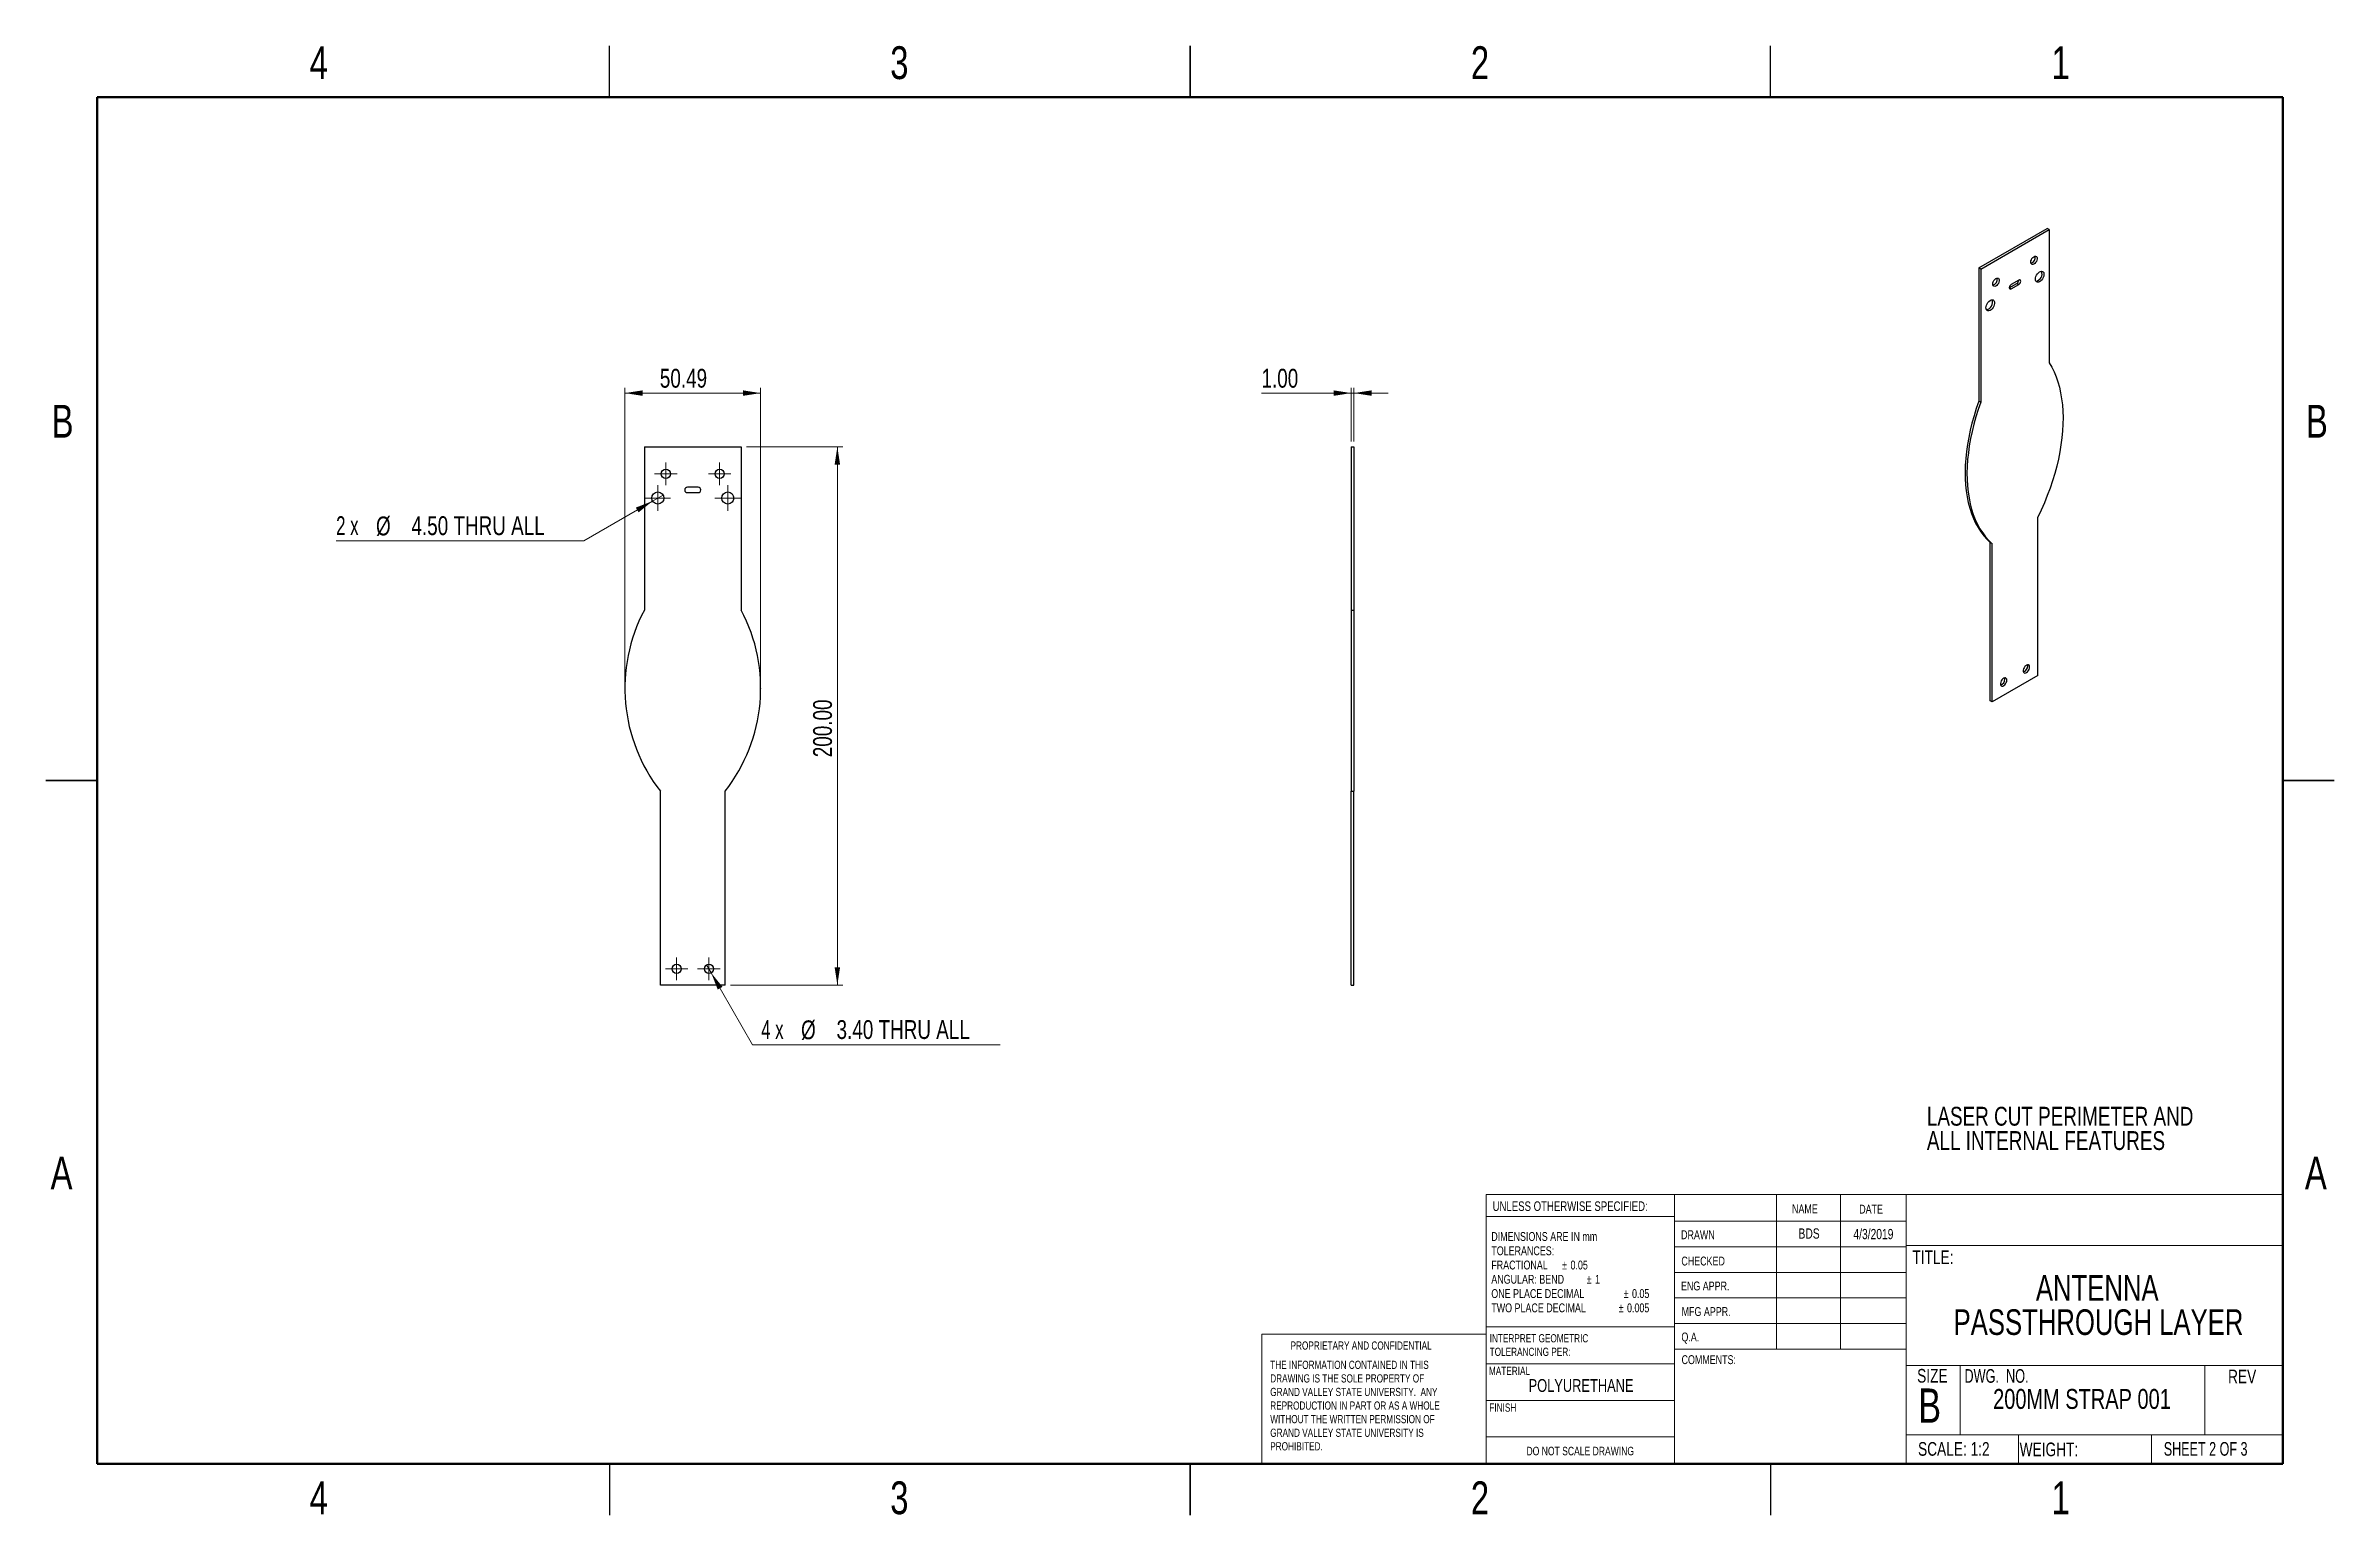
# Paper-space layout 'Sheet2' of a CAD drawing. Header units: millimetres. Extents: x 3 to 429, y 3 to 276.
import ezdxf

# ---------------------------------------------------------------- set-up
doc = ezdxf.new("R2010")
doc.units = ezdxf.units.MM
doc.header["$PDSIZE"] = -1
doc.styles.add('SLDTEXTSTYLE0', font='TXT', dxfattribs={"width": 0.75})
doc.styles.add('SLDTEXTSTYLE1', font='TXT', dxfattribs={"width": 0.6875})
doc.styles.add('SLDTEXTSTYLE2', font='TXT', dxfattribs={"width": 0.694444})
doc.styles.add('SLDTEXTSTYLE3', font='TXT', dxfattribs={"width": 0.666667})
doc.dimstyles.new('SLDDIMSTYLE0', dxfattribs={"dimtxt": 3.5, "dimasz": 3.302, "dimexe": 0, "dimexo": 0.0625, "dimgap": 0.875, "dimtad": 1, "dimlfac": 2, "dimrnd": 1e-09, "dimzin": 12, "dimdsep": 46, "dimtxsty": 'SLDTEXTSTYLE0', "dimsah": 1, "dimcen": 0.09, "dimadec": 0, "dimazin": 3, "dimtfac": 1, "dimtmove": 0, "dimatfit": 0, "dimfxl": 1, "dimfrac": 2, "dimtolj": 1, "dimtzin": 12, "dimarcsym": 0})
doc.dimstyles.new('SLDDIMSTYLE1', dxfattribs={"dimtxt": 3.5, "dimasz": 3.302, "dimexe": 0, "dimexo": 0.0625, "dimgap": 0.875, "dimtad": 1, "dimlfac": 2, "dimrnd": 1e-09, "dimzin": 4, "dimdsep": 46, "dimtxsty": 'SLDTEXTSTYLE0', "dimsah": 1, "dimcen": 0.09, "dimadec": 0, "dimazin": 1, "dimtfac": 1, "dimtofl": 0, "dimtmove": 0, "dimatfit": 3, "dimfxl": 1, "dimfrac": 2, "dimtolj": 1, "dimtzin": 12, "dimarcsym": 0})
doc.dimstyles.new('SLDDIMSTYLE2', dxfattribs={"dimtxt": 3.5, "dimasz": 3.302, "dimexe": 0, "dimexo": 0.0625, "dimgap": 0.875, "dimtad": 1, "dimlfac": 2, "dimrnd": 1e-09, "dimzin": 4, "dimdsep": 46, "dimtxsty": 'SLDTEXTSTYLE0', "dimsah": 1, "dimcen": 0.09, "dimadec": 0, "dimazin": 1, "dimtfac": 1, "dimtmove": 0, "dimatfit": 0, "dimfxl": 1, "dimfrac": 2, "dimtolj": 1, "dimtzin": 12, "dimarcsym": 0})
doc.dimstyles.new('SLDDIMSTYLE4', dxfattribs={"dimtxt": 3.5, "dimasz": 3.302, "dimexe": 0, "dimexo": 0.0625, "dimgap": 0.875, "dimtad": 0, "dimtih": 1, "dimtoh": 1, "dimlfac": 2, "dimrnd": 1e-09, "dimzin": 4, "dimdsep": 46, "dimtxsty": 'SLDTEXTSTYLE0', "dimblk1": 'NONE', "dimsah": 1, "dimcen": 0, "dimadec": 0, "dimazin": 1, "dimtfac": 1, "dimtmove": 0, "dimatfit": 3, "dimldrblk": 'NONE', "dimfxl": 1, "dimfrac": 2, "dimtolj": 1, "dimtzin": 12, "dimarcsym": 0})

# ---------------------------------------------------------------- blocks, each defined once
blk = doc.blocks.new('SW_NOTE_5')
at = {"color": 0, "linetype": 'Continuous', "lineweight": 0, "char_height": 3.5, "attachment_point": 1, "style": 'SLDTEXTSTYLE0'}
for s, insert in [('LASER CUT PERIMETER AND', (0, 4.51)), ('ALL INTERNAL FEATURES', (0, -0.01))]:
    blk.add_mtext(s, dxfattribs=dict(at, insert=insert))
blk = doc.blocks.new('SW_NOTE_6')
at = {"color": 0, "linetype": 'Continuous', "lineweight": 0, "attachment_point": 2, "style": 'SLDTEXTSTYLE0'}
for s, insert, char_height in [('ANTENNA', (14.29, 6.14), 4.763), ('PASSTHROUGH LAYER', (14.52, -0.21), 4.7625)]:
    blk.add_mtext(s, dxfattribs=dict(at, insert=insert, char_height=char_height))
blk = doc.blocks.new('SW_NOTE_7')
at = {"color": 0, "linetype": 'Continuous', "lineweight": 0, "char_height": 1.524, "attachment_point": 1, "style": 'SLDTEXTSTYLE0'}
for s, insert in [('INTERPRET GEOMETRIC', (0, 1.96)), ('TOLERANCING PER:', (0, -0.56))]:
    blk.add_mtext(s, dxfattribs=dict(at, insert=insert))
blk = doc.blocks.new('SW_NOTE_8')
at = {"color": 0, "linetype": 'Continuous', "lineweight": 0, "attachment_point": 1, "style": 'SLDTEXTSTYLE0'}
for s, insert, char_height in [('DIMENSIONS ARE IN mm', (0, 2.13), 1.651), ('TOLERANCES:', (0, -0.52), 1.651), ('FRACTIONAL', (0, -3.17), 1.651), ('%%p', (13.15, -3.17), 1.651), ('0.05', (14.72, -3.17), 1.651), ('ANGULAR: BEND', (0, -5.82), 1.651), ('ONE PLACE DECIMAL', (0, -8.48), 1.651), ('%%p', (17.71, -5.82), 1.651), ('1', (19.28, -5.82), 1.65), ('0.05', (26.16, -8.48), 1.651), ('TWO PLACE DECIMAL', (0, -11.13), 1.651), ('%%p', (23.66, -11.13), 1.651), ('%%p', (24.59, -8.48), 1.651), ('0.005', (25.23, -11.13), 1.651)]:
    blk.add_mtext(s, dxfattribs=dict(at, insert=insert, char_height=char_height))
blk = doc.blocks.new('SW_NOTE_9')
at = {"color": 0, "linetype": 'Continuous', "lineweight": 0, "char_height": 1.524, "attachment_point": 1, "style": 'SLDTEXTSTYLE0'}
for s, insert in [('THE INFORMATION CONTAINED IN THIS', (0, 1.96)), ('GRAND VALLEY STATE UNIVERSITY.  ANY', (0, -3.08)), ('DRAWING IS THE SOLE PROPERTY OF', (0, -0.56)), ('WITHOUT THE WRITTEN PERMISSION OF', (0, -8.13)), ('REPRODUCTION IN PART OR AS A WHOLE', (0, -5.61)), ('GRAND VALLEY STATE UNIVERSITY IS', (0, -10.66)), ('PROHIBITED.', (0, -13.18))]:
    blk.add_mtext(s, dxfattribs=dict(at, insert=insert))
blk = doc.blocks.new('_D_3')
at = {"color": 7, "linetype": 'Continuous', "lineweight": 18}
for p, q in [((110.84, 157.86), (110.84, 212.71)), ((110.84, 211.71), (136.08, 211.71)), ((136.08, 157.86), (136.08, 212.71))]:
    blk.add_line(p, q, dxfattribs=at)
for points in [[(110.84, 211.71), (114.14, 211.2), (114.14, 212.22)], [(136.08, 211.71), (132.78, 212.22), (132.78, 211.2)]]:
    blk.add_solid(points, dxfattribs=at)
at = {"color": 7, "linetype": 'Continuous', "lineweight": 18, "insert": (117.34, 216.22), "char_height": 3.5, "attachment_point": 1, "style": 'SLDTEXTSTYLE0'}
blk.add_mtext('50.49', dxfattribs=at)
blk = doc.blocks.new('_D_4')
at = {"color": 7, "linetype": 'Continuous', "lineweight": 18}
for p, q in [((133.46, 201.71), (151.34, 201.71)), ((150.34, 201.71), (150.34, 101.71)), ((130.46, 101.71), (151.34, 101.71))]:
    blk.add_line(p, q, dxfattribs=at)
for points in [[(150.34, 201.71), (149.83, 198.41), (150.85, 198.41)], [(150.34, 101.71), (150.85, 105.01), (149.83, 105.01)]]:
    blk.add_solid(points, dxfattribs=at)
at = {"color": 7, "linetype": 'Continuous', "lineweight": 18, "insert": (145.83, 144.04), "char_height": 3.5, "attachment_point": 1, "rotation": 90, "style": 'SLDTEXTSTYLE0'}
blk.add_mtext('200.00', dxfattribs=at)
blk = doc.blocks.new('_D_5')
at = {"color": 7, "linetype": 'Continuous', "lineweight": 18}
for p, q in [((126.03, 105.44), (126.88, 103.97)), ((126.88, 103.97), (134.59, 90.62)), ((134.59, 90.62), (180.63, 90.62))]:
    blk.add_line(p, q, dxfattribs=at)
blk.add_solid([(126.88, 103.97), (128.1, 100.86), (128.98, 101.37)], dxfattribs=at)
at = {"color": 7, "linetype": 'Continuous', "lineweight": 18, "char_height": 3.5, "attachment_point": 1}
for s, insert, style in [('4 x', (136.18, 95.18), 'SLDTEXTSTYLE3'), ('%%c', (143.59, 95.13), 'SLDTEXTSTYLE0'), ('3.40 THRU ALL', (150.19, 95.18), 'SLDTEXTSTYLE0')]:
    blk.add_mtext(s, dxfattribs=dict(at, insert=insert, style=style))
blk = doc.blocks.new('_NONE')
blk = doc.blocks.new('_D_6')
at = {"color": 7, "linetype": 'Continuous', "lineweight": 18}
for p, q in [((115.99, 191.64), (103.19, 184.26)), ((117.93, 192.77), (115.99, 191.64)), ((103.19, 184.26), (57.16, 184.26))]:
    blk.add_line(p, q, dxfattribs=at)
blk.add_solid([(115.99, 191.64), (112.87, 190.43), (113.38, 189.55)], dxfattribs=at)
at = {"color": 7, "linetype": 'Continuous', "lineweight": 18, "char_height": 3.5, "attachment_point": 1}
for s, insert, style in [('2 x', (57.16, 188.82), 'SLDTEXTSTYLE3'), ('%%c', (64.57, 188.77), 'SLDTEXTSTYLE0'), ('4.50 THRU ALL', (71.16, 188.82), 'SLDTEXTSTYLE0')]:
    blk.add_mtext(s, dxfattribs=dict(at, insert=insert, style=style))
blk = doc.blocks.new('SW_CENTERMARKSYMBOL_0')
at = {"color": 0, "linetype": 'Continuous', "lineweight": 0}
for p, q in [((-1.25, 0), (-2.1, 0)), ((0, 0), (-1.25, 0)), ((0, 1.25), (0, 2.1)), ((0, 0), (0, 1.25)), ((0, 0), (0, -1.25)), ((0, 0), (1.25, 0)), ((1.25, 0), (2.1, 0)), ((0, -1.25), (0, -2.1))]:
    blk.add_line(p, q, dxfattribs=at)
blk = doc.blocks.new('SW_CENTERMARKSYMBOL_1')
at = {"color": 0, "linetype": 'Continuous', "lineweight": 0}
for p, q in [((-1.25, 0), (-2.1, 0)), ((0, 0), (-1.25, 0)), ((0, 1.25), (0, 2.1)), ((0, 0), (0, 1.25)), ((0, 0), (0, -1.25)), ((0, 0), (1.25, 0)), ((1.25, 0), (2.1, 0)), ((0, -1.25), (0, -2.1))]:
    blk.add_line(p, q, dxfattribs=at)
blk = doc.blocks.new('SW_CENTERMARKSYMBOL_2')
at = {"color": 0, "linetype": 'Continuous', "lineweight": 0}
for p, q in [((-1.25, 0), (-2.375, 0)), ((0, 0), (-1.25, 0)), ((0, 1.25), (0, 2.375)), ((0, 0), (0, 1.25)), ((0, 0), (0, -1.25)), ((0, 0), (1.25, 0)), ((1.25, 0), (2.375, 0)), ((0, -1.25), (0, -2.375))]:
    blk.add_line(p, q, dxfattribs=at)
blk = doc.blocks.new('SW_CENTERMARKSYMBOL_3')
at = {"color": 0, "linetype": 'Continuous', "lineweight": 0}
for p, q in [((-1.25, 0), (-2.375, 0)), ((0, 0), (-1.25, 0)), ((0, 1.25), (0, 2.375)), ((0, 0), (0, 1.25)), ((0, 0), (0, -1.25)), ((0, 0), (1.25, 0)), ((1.25, 0), (2.375, 0)), ((0, -1.25), (0, -2.375))]:
    blk.add_line(p, q, dxfattribs=at)
blk = doc.blocks.new('SW_CENTERMARKSYMBOL_4')
at = {"color": 0, "linetype": 'Continuous', "lineweight": 0}
for p, q in [((-1.25, 0), (-2.1, 0)), ((0, 0), (-1.25, 0)), ((0, 1.25), (0, 2.1)), ((0, 0), (0, 1.25)), ((0, 0), (0, -1.25)), ((0, 0), (1.25, 0)), ((1.25, 0), (2.1, 0)), ((0, -1.25), (0, -2.1))]:
    blk.add_line(p, q, dxfattribs=at)
blk = doc.blocks.new('SW_CENTERMARKSYMBOL_5')
at = {"color": 0, "linetype": 'Continuous', "lineweight": 0}
for p, q in [((-1.25, 0), (-2.1, 0)), ((0, 0), (-1.25, 0)), ((0, 1.25), (0, 2.1)), ((0, 0), (0, 1.25)), ((0, 0), (0, -1.25)), ((0, 0), (1.25, 0)), ((1.25, 0), (2.1, 0)), ((0, -1.25), (0, -2.1))]:
    blk.add_line(p, q, dxfattribs=at)
blk = doc.blocks.new('_D_7')
at = {"color": 7, "linetype": 'Continuous', "lineweight": 18}
for p, q in [((245.88, 211.71), (229.19, 211.71)), ((245.88, 202.71), (245.88, 212.71)), ((245.88, 211.71), (246.38, 211.71)), ((246.38, 202.71), (246.38, 212.71)), ((246.38, 211.71), (252.73, 211.71))]:
    blk.add_line(p, q, dxfattribs=at)
for points in [[(245.88, 211.71), (242.58, 212.22), (242.58, 211.2)], [(246.38, 211.71), (249.69, 211.2), (249.69, 212.22)]]:
    blk.add_solid(points, dxfattribs=at)
at = {"color": 7, "linetype": 'Continuous', "lineweight": 18, "insert": (229.19, 216.22), "char_height": 3.5, "attachment_point": 1, "style": 'SLDTEXTSTYLE0'}
blk.add_mtext('1.00', dxfattribs=at)

psp = doc.layouts.new('Sheet2')

# ---------------------------------------------------------------- linework, layer by layer
at = {"color": 7, "linetype": 'Continuous', "lineweight": 25}
for p, q in [((107.95, 266.7), (107.95, 276.225)), ((215.9, 276.225), (215.9, 266.7)), ((215.9, 266.7), (215.9, 276.225)), ((323.85, 266.7), (323.85, 276.225)), ((362.5584, 234.9655), (375.2863, 242.3132)), ((362.9119, 234.7614), (375.6399, 242.1091)), ((375.6399, 242.1091), (375.2863, 242.3132)), ((375.6399, 242.1091), (375.6399, 217.3609)), ((362.9119, 234.7614), (362.5584, 234.9655)), ((362.5584, 234.9655), (362.5584, 210.2173)), ((362.9119, 234.7614), (362.9119, 210.0132)), ((368.2152, 231.2905), (369.6295, 232.1069)), ((368.2152, 231.2905), (368.5688, 231.0864)), ((369.983, 232.7194), (368.5688, 231.903)), ((368.5688, 231.0864), (369.983, 231.9028)), ((369.6295, 232.1069), (369.983, 231.9028)), ((362.9119, 210.0132), (362.5584, 210.2173)), ((114.4597, 201.7071), (132.4597, 201.7071)), ((114.4597, 201.7071), (114.4597, 171.3986)), ((132.4597, 201.7071), (132.4597, 171.3986)), ((245.8848, 201.7071), (246.3848, 201.7071)), ((245.8848, 201.7071), (245.8848, 171.3986)), ((246.3848, 201.7071), (246.3848, 171.3986)), ((124.4597, 194.2071), (122.4597, 194.2071)), ((122.4597, 193.2071), (124.4597, 193.2071)), ((373.5186, 159.2304), (373.5186, 188.6258)), ((365.0333, 183.7274), (364.6797, 183.9315)), ((364.6797, 154.536), (364.6797, 183.9315)), ((365.0333, 154.3319), (365.0333, 183.7274)), ((245.8848, 171.3986), (245.8848, 137.7071)), ((245.8848, 171.3986), (246.3848, 171.3986)), ((246.3848, 171.3986), (246.3848, 137.7071)), ((373.5186, 159.2304), (365.0333, 154.3319)), ((365.0333, 154.3319), (364.6797, 154.536)), ((3.175, 139.7), (12.7, 139.7)), ((12.7, 139.7), (3.175, 139.7)), ((117.4597, 101.7071), (117.4597, 137.7071)), ((129.4597, 101.7071), (129.4597, 137.7071)), ((245.8848, 137.7071), (246.3848, 137.7071)), ((245.8848, 101.7071), (245.8848, 137.7071)), ((246.3848, 101.7071), (246.3848, 137.7071)), ((428.625, 139.7), (419.1, 139.7)), ((419.1, 139.7), (428.625, 139.7)), ((129.4597, 101.7071), (117.4597, 101.7071)), ((245.8848, 101.7071), (246.3848, 101.7071)), ((107.95, 12.7), (107.95, 3.175)), ((215.9, 3.175), (215.9, 12.7)), ((215.9, 12.7), (215.9, 3.175)), ((323.85, 12.7), (323.85, 3.175))]:
    psp.add_line(p, q, dxfattribs=at)
at = {"color": 7, "linetype": 'Continuous', "lineweight": 50}
for p, q in [((12.7, 12.7), (12.7, 266.7)), ((12.7, 266.7), (419.1, 266.7)), ((419.1, 266.7), (419.1, 12.7)), ((419.1, 12.7), (12.7, 12.7))]:
    psp.add_line(p, q, dxfattribs=at)
at = {"color": 7, "linetype": 'Continuous', "lineweight": 18}
for p, q in [((270.9737, 12.7), (270.9737, 62.782)), ((270.9737, 62.782), (419.1, 62.782)), ((305.9481, 62.782), (305.9481, 12.7)), ((324.9601, 62.782), (324.9601, 34.0194)), ((336.8607, 62.782), (336.8607, 34.0194)), ((349.0285, 62.782), (349.0285, 12.7)), ((305.9481, 58.6742), (270.9737, 58.6742)), ((305.9481, 57.8319), (349.0285, 57.8319)), ((305.9481, 53.0694), (349.0285, 53.0694)), ((349.0285, 53.2688), (419.1, 53.2688)), ((305.9481, 48.3069), (349.0285, 48.3069)), ((349.0285, 43.5444), (305.9481, 43.5444)), ((349.0285, 38.7819), (305.9481, 38.7819)), ((229.2389, 12.7), (229.2389, 36.7927)), ((270.9737, 36.7927), (229.2389, 36.7927)), ((270.9737, 38.1946), (306.0626, 38.1946)), ((270.9737, 31.3366), (306.0626, 31.3366)), ((349.0285, 34.0194), (306.0626, 34.0194)), ((349.0285, 30.9845), (419.1, 30.9845)), ((359.0753, 30.9845), (359.0753, 18.1073)), ((404.5728, 30.9845), (404.5728, 18.1073)), ((270.9737, 24.4786), (305.9481, 24.4786)), ((270.9737, 17.7119), (305.9481, 17.7119)), ((349.0285, 18.1073), (419.1, 18.1073)), ((369.9362, 18.1073), (369.9362, 12.7)), ((394.6227, 18.1073), (394.6227, 12.7))]:
    psp.add_line(p, q, dxfattribs=at)
at = {"color": 7, "linetype": 'Continuous', "lineweight": 25, "flags": 128}
for points in [[(372.2104, 236.0466), (372.2371, 236.2666), (372.3148, 236.4978), (372.4367, 236.7199), (372.5919, 236.9129), (372.7665, 237.0597), (372.9452, 237.1474), (373.112, 237.1681), (373.252, 237.12), (373.353, 237.0073), (373.4058, 236.8401), (373.4058, 236.6332), (373.353, 236.405), (373.252, 236.1758), (373.112, 235.966), (372.9452, 235.7941), (372.7665, 235.6755), (372.5919, 235.6207), (372.4367, 235.6346), (372.3148, 235.7159), (372.2371, 235.8574), (372.2104, 236.0466)], [(373.0766, 232.8722), (373.1016, 233.1151), (373.175, 233.3715), (373.2922, 233.6255), (373.4459, 233.861), (373.6263, 234.0632), (373.8222, 234.2194), (374.0212, 234.3198), (374.2108, 234.3581), (374.3792, 234.332), (374.5157, 234.2429), (374.6117, 234.0966), (374.6613, 233.9022), (374.6613, 233.6719), (374.6117, 233.4202), (374.5157, 233.163), (374.3792, 232.9164), (374.2108, 232.6958), (374.0212, 232.5151), (373.8222, 232.3858), (373.6263, 232.3159), (373.4459, 232.3098), (373.2922, 232.3678), (373.175, 232.4865), (373.1016, 232.6582), (373.0766, 232.8722)], [(365.1393, 231.9645), (365.166, 232.1845), (365.2438, 232.4158), (365.3656, 232.6378), (365.5208, 232.8308), (365.6955, 232.9777), (365.8741, 233.0654), (366.0409, 233.0861), (366.181, 233.0379), (366.2819, 232.9253), (366.3347, 232.7581), (366.3347, 232.5512), (366.2819, 232.323), (366.181, 232.0938), (366.0409, 231.8839), (365.8741, 231.7121), (365.6955, 231.5935), (365.5208, 231.5387), (365.3656, 231.5525), (365.2438, 231.6339), (365.166, 231.7754), (365.1393, 231.9645)], [(368.5688, 231.903), (368.4335, 231.7938), (368.3188, 231.6391), (368.2422, 231.4624), (368.2152, 231.2906), (368.2422, 231.1499), (368.3188, 231.0617), (368.4335, 231.0394), (368.5688, 231.0864)], [(369.983, 231.9028), (370.1183, 232.012), (370.233, 232.1667), (370.3097, 232.3434), (370.3366, 232.5152), (370.3097, 232.6559), (370.233, 232.7441), (370.1183, 232.7664), (369.983, 232.7194)], [(363.8842, 227.5655), (363.9092, 227.8084), (363.9826, 228.0649), (364.0998, 228.3188), (364.2535, 228.5543), (364.4339, 228.7565), (364.6298, 228.9127), (364.8288, 229.0132), (365.0184, 229.0515), (365.1868, 229.0253), (365.3233, 228.9362), (365.4193, 228.7899), (365.4689, 228.5955), (365.4689, 228.3652), (365.4193, 228.1136), (365.3233, 227.8564), (365.1868, 227.6097), (365.0184, 227.3891), (364.8288, 227.2085), (364.6298, 227.0791), (364.4339, 227.0092), (364.2535, 227.0031), (364.0998, 227.0612), (363.9826, 227.1798), (363.9092, 227.3515), (363.8842, 227.5655)], [(375.6399, 217.3609), (376.1118, 216.545), (376.5378, 215.6777), (376.917, 214.761), (377.2485, 213.797), (377.5315, 212.7879), (377.7654, 211.7362), (377.9496, 210.6441), (378.0837, 209.5143), (378.1674, 208.3493), (378.2005, 207.1519), (378.183, 205.9248), (378.1147, 204.6709), (377.996, 203.393), (377.8271, 202.094), (377.6084, 200.7772), (377.3404, 199.4453), (377.0237, 198.1016), (376.659, 196.7491), (376.2472, 195.391), (375.7893, 194.0304), (375.2862, 192.6704), (374.7392, 191.3143), (374.1495, 189.965), (373.5186, 188.6258)], [(362.5584, 210.2173), (362.0865, 208.8566), (361.6605, 207.4974), (361.2813, 206.1428), (360.9498, 204.7961), (360.6667, 203.4603), (360.4329, 202.1385), (360.2486, 200.8338), (360.1145, 199.5491), (360.0308, 198.2875), (359.9977, 197.0519), (360.0153, 195.8451), (360.0835, 194.6699), (360.2022, 193.529), (360.3711, 192.4251), (360.5898, 191.3607), (360.8579, 190.3383), (361.1746, 189.3603), (361.5393, 188.4289), (361.951, 187.5462), (362.409, 186.7143), (362.9121, 185.9352), (363.4591, 185.2106), (364.0487, 184.5422), (364.6797, 183.9315)], [(362.9119, 210.0132), (362.4401, 208.6525), (362.014, 207.2933), (361.6348, 205.9387), (361.3033, 204.592), (361.0203, 203.2562), (360.7864, 201.9344), (360.6022, 200.6297), (360.4681, 199.345), (360.3844, 198.0834), (360.3513, 196.8478), (360.3689, 195.6409), (360.4371, 194.4658), (360.5558, 193.3249), (360.7247, 192.221), (360.9434, 191.1566), (361.2114, 190.1342), (361.5281, 189.1562), (361.8928, 188.2248), (362.3046, 187.3421), (362.7626, 186.5102), (363.2656, 185.7311), (363.8126, 185.0065), (364.4023, 184.3381), (365.0333, 183.7274)], [(367.7556, 158.3531), (367.7289, 158.5423), (367.6512, 158.6838), (367.5293, 158.7651), (367.3742, 158.779), (367.1995, 158.7242), (367.0208, 158.6056), (366.8541, 158.4338), (366.714, 158.2239), (366.6131, 157.9947), (366.5603, 157.7665), (366.5603, 157.5596), (366.6131, 157.3924), (366.714, 157.2797), (366.8541, 157.2316), (367.0208, 157.2523), (367.1995, 157.34), (367.3742, 157.4869), (367.5293, 157.6799), (367.6512, 157.9019), (367.7289, 158.1331), (367.7556, 158.3531)], [(367.4021, 158.5572), (367.3754, 158.7464), (367.3643, 158.7777)], [(371.9983, 160.8024), (371.9716, 160.9915), (371.8938, 161.1331), (371.772, 161.2144), (371.6168, 161.2282), (371.4421, 161.1734), (371.2635, 161.0548), (371.0967, 160.883), (370.9566, 160.6731), (370.8557, 160.4439), (370.8029, 160.2157), (370.8029, 160.0088), (370.8557, 159.8416), (370.9566, 159.729), (371.0967, 159.6808), (371.2635, 159.7015), (371.4421, 159.7892), (371.6168, 159.9361), (371.772, 160.1291), (371.8938, 160.3511), (371.9716, 160.5824), (371.9983, 160.8024)], [(371.6447, 161.0065), (371.618, 161.1956), (371.6069, 161.2269)]]:
    psp.add_lwpolyline(points, dxfattribs=at)
at = {"color": 7, "linetype": 'Continuous', "lineweight": 25}
for centre, radius in [((118.4597, 196.7071), 0.85), ((128.4597, 196.7071), 0.85), ((116.9597, 192.2071), 1.125), ((129.9597, 192.2071), 1.125), ((120.4597, 104.7071), 0.85), ((126.4597, 104.7071), 0.85)]:
    psp.add_circle(centre, radius, dxfattribs=at)
for centre, radius, start, end in [((371.9057, 236.9164), 1.1428, 287.440971, 12.564398), ((372.883, 233.9024), 1.4214, 281.292712, 18.712662), ((364.8346, 232.8344), 1.1428, 287.440978, 12.564405), ((369.2398, 232.7402), 0.7435, 301.607194, 358.398236), ((363.6906, 228.5958), 1.4214, 281.29273, 18.712645), ((122.4597, 193.7071), 0.5, 90, 270), ((124.4597, 193.7071), 0.5, 270, 90), ((141.8376, 156.8571), 31, 152.025425, 218.151356), ((105.0819, 156.8571), 31, 321.848644, 27.974575), ((366.2151, 158.5646), 1.187, 288.48137, 359.645487), ((370.4577, 161.0138), 1.187, 288.48137, 359.645487)]:
    psp.add_arc(centre, radius, start, end, dxfattribs=at)
at = {"color": 7, "linetype": 'Continuous', "lineweight": 0}
for p in [(110.8376, 156.8571), (136.0819, 156.8571)]:
    psp.add_point(p, dxfattribs=at)

# ---------------------------------------------------------------- block references
for name, p in [('SW_CENTERMARKSYMBOL_1', (118.4597, 196.7071)), ('SW_CENTERMARKSYMBOL_0', (128.4597, 196.7071)), ('SW_CENTERMARKSYMBOL_2', (116.9597, 192.2071)), ('SW_CENTERMARKSYMBOL_3', (129.9597, 192.2071)), ('SW_CENTERMARKSYMBOL_5', (120.4597, 104.7071)), ('SW_CENTERMARKSYMBOL_4', (126.4597, 104.7071)), ('SW_NOTE_5', (352.8968, 74.5601)), ('SW_NOTE_8', (271.9173, 53.6662)), ('SW_NOTE_6', (370.2769, 41.65)), ('SW_NOTE_7', (271.6089, 34.8636)), ('SW_NOTE_9', (230.8172, 29.9245))]:
    psp.add_blockref(name, p, dxfattribs=at)

# ---------------------------------------------------------------- texts
for s, insert, char_height, attachment_point, style in [('4', (53.9136, 276.1637), 6.096, 2, 'SLDTEXTSTYLE0'), ('3', (161.8636, 276.1637), 6.096, 2, 'SLDTEXTSTYLE0'), ('2', (269.8136, 276.1637), 6.096, 2, 'SLDTEXTSTYLE0'), ('1', (377.7636, 276.1637), 6.096, 2, 'SLDTEXTSTYLE0'), ('B', (6.3034, 209.5257), 6.096, 2, 'SLDTEXTSTYLE0'), ('B', (425.4034, 209.5257), 6.096, 2, 'SLDTEXTSTYLE0'), ('A', (6.1066, 69.8257), 6.096, 2, 'SLDTEXTSTYLE0'), ('A', (425.2066, 69.8257), 6.096, 2, 'SLDTEXTSTYLE0'), ('UNLESS OTHERWISE SPECIFIED:', (272.158, 61.499), 1.778, 1, 'SLDTEXTSTYLE0'), ('NAME', (327.8238, 60.923), 1.651, 1, 'SLDTEXTSTYLE0'), ('DATE', (340.3149, 60.8789), 1.651, 1, 'SLDTEXTSTYLE0'), ('DRAWN', (307.1966, 56.1227), 1.651, 1, 'SLDTEXTSTYLE0'), ('BDS', (330.9942, 56.4784), 1.905, 2, 'SLDTEXTSTYLE0'), ('4/3/2019', (342.9547, 56.3768), 1.905, 2, 'SLDTEXTSTYLE0'), ('CHECKED', (307.2507, 51.2368), 1.651, 1, 'SLDTEXTSTYLE0'), ('TITLE:', (350.1934, 52.393), 2.54, 1, 'SLDTEXTSTYLE0'), ('ENG APPR.', (307.1772, 46.6008), 1.651, 1, 'SLDTEXTSTYLE0'), ('MFG APPR.', (307.3029, 41.8455), 1.651, 1, 'SLDTEXTSTYLE0'), ('PROPRIETARY AND CONFIDENTIAL', (234.5923, 35.4698), 1.524, 1, 'SLDTEXTSTYLE0'), ('Q.A.', (307.2616, 37.123), 1.651, 1, 'SLDTEXTSTYLE0'), ('MATERIAL', (271.4802, 30.753), 1.524, 1, 'SLDTEXTSTYLE0'), ('COMMENTS:', (307.2838, 32.9087), 1.651, 1, 'SLDTEXTSTYLE0'), ('SIZE', (351.0796, 30.358), 2.54, 1, 'SLDTEXTSTYLE0'), ('DWG.  NO.', (359.8807, 30.3225), 2.54, 1, 'SLDTEXTSTYLE2'), ('REV', (408.8849, 30.2233), 2.54, 1, 'SLDTEXTSTYLE0'), ('POLYURETHANE', (288.6019, 28.4706), 2.38125, 2, 'SLDTEXTSTYLE0'), ('B', (351.28, 26.7244), 6.35, 1, 'SLDTEXTSTYLE0'), ('200MM STRAP 001', (381.7291, 26.6373), 3.704167, 2, 'SLDTEXTSTYLE0'), ('FINISH', (271.5497, 23.9382), 1.524, 1, 'SLDTEXTSTYLE0'), ('DO NOT SCALE DRAWING', (288.4537, 15.8946), 1.5875, 2, 'SLDTEXTSTYLE0'), ('SCALE: 1:2', (351.2486, 16.7647), 2.54, 1, 'SLDTEXTSTYLE0'), ('WEIGHT:', (370.14, 16.6777), 2.54, 1, 'SLDTEXTSTYLE0'), ('SHEET 2 OF 3', (396.9309, 16.7729), 2.54, 1, 'SLDTEXTSTYLE1'), ('4', (53.9136, 9.4637), 6.096, 2, 'SLDTEXTSTYLE0'), ('3', (161.8636, 9.4637), 6.096, 2, 'SLDTEXTSTYLE0'), ('2', (269.8136, 9.4637), 6.096, 2, 'SLDTEXTSTYLE0'), ('1', (377.7636, 9.4637), 6.096, 2, 'SLDTEXTSTYLE0')]:
    psp.add_mtext(s, dxfattribs=dict(at, insert=insert, char_height=char_height, attachment_point=attachment_point, style=style))

# ---------------------------------------------------------------- dimensions: what is measured, and where the dimension line sits
at = {"color": 7, "linetype": 'Continuous', "lineweight": 18}
for base, p1, p2, dimstyle, picture, middle in [((136.0819, 211.7071), (110.8376, 156.8571), (136.0819, 156.8571), 'SLDDIMSTYLE0', '_D_3', (123.1541, 211.7071)), ((246.3848, 211.7071), (245.8848, 201.7071), (246.3848, 201.7071), 'SLDDIMSTYLE2', '_D_7', (233.716, 211.7071))]:
    dim = psp.add_linear_dim(base=base, p1=p1, p2=p2, dimstyle=dimstyle, dxfattribs=at)
    dim.commit()
    dim.dimension.update_dxf_attribs({"geometry": picture, "text_midpoint": middle, "dimtype": 160})
dim = psp.add_linear_dim(base=(150.3379, 101.7071), p1=(132.4597, 201.7071), p2=(129.4597, 101.7071), angle=90, dimstyle='SLDDIMSTYLE1', dxfattribs=at)
dim.commit()
dim.dimension.update_dxf_attribs({"geometry": '_D_4', "text_midpoint": (150.3379, 151.1526), "dimtype": 160})
for p1, p2, text, picture, middle in [((117.934, 192.7696), (115.9855, 191.6446), '2 x <> THRU ALL\\P', '_D_6', (79.3811, 187.0639)), ((126.0347, 105.4432), (126.8847, 103.971), '4 x <> THRU ALL\\P', '_D_5', (158.4057, 93.4238))]:
    dim = psp.add_diameter_dim_2p(p1=p1, p2=p2, text=text, dimstyle='SLDDIMSTYLE4', dxfattribs=at)
    dim.commit()
    dim.dimension.update_dxf_attribs({"geometry": picture, "text_midpoint": middle, "dimtype": 163})

doc.saveas('drawing.dxf')
